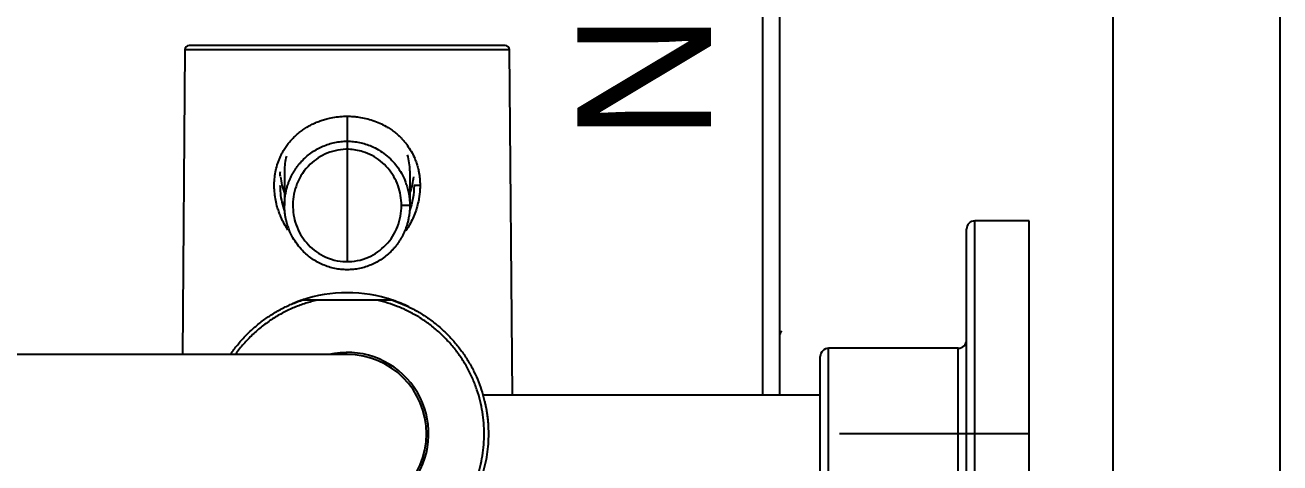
# Model space of a CAD drawing. Header units: millimetres. Extents: x -33000 to 294000, y 0 to 42408.
# Drawn here: x 264511.1 to 264661.2, y 15966.1 to 16018.6 of the extents above; entities that cross this region are included whole.
import ezdxf
from ezdxf.enums import TextEntityAlignment as Align

# ---------------------------------------------------------------- set-up
doc = ezdxf.new("R2010")
doc.units = ezdxf.units.MM
doc.header["$LTSCALE"] = 50
doc.layers.add('arch', color=8, linetype='Continuous')
doc.styles.add('FORTELINE', font='malgun.ttf')

# ---------------------------------------------------------------- blocks, each defined once
blk = doc.blocks.new('A$C6CF502EC')
for p, q in [((-101.02, 46), (-101.33, 9.5)), ((-62.2, 46), (-101.02, 46)), ((-62.7, 46.5), (-100.52, 46.5)), ((-61.84, 4.65), (-62.2, 46)), ((-81.61, 37.92), (-81.61, 20.54)), ((-89.11, 31.5), (-89.11, 27.35)), ((-7.5, -24.5), (-7.5, 24.5)), ((-6.5, -25.5), (-6.5, 25.5)), ((0, 25.5), (-6.5, 25.5)), ((0, -25.5), (0, 25.5)), ((-81.61, 9.5), (-140.56, 9.5)), ((-25, -9.25), (-25, 9.25)), ((-24, -10.25), (-24, 10.25)), ((-8.5, 10.25), (-24, 10.25)), ((-8.5, -10.25), (-8.5, 10.25)), ((-25, 4.65), (-65.36, 4.65)), ((0, 0), (-22.71, 0))]:
    blk.add_line(p, q)
for centre, radius, start, end in [((-100.52, 46), 0.5, 90, 179.5), ((-62.7, 46), 0.5, 0.5, 90), ((-6.5, 24.5), 1, 90, 180), ((-81.61, 0), 16.9, 71.2171, 108.7829), ((-81.61, 0), 16.9, 108.7819, 112.815), ((-81.61, 0), 16.9, 64.1531, 71.2181), ((-8.5, 11.25), 1, 270, 0), ((-81.61, 0), 9.75, 270, 102.9994), ((-81.61, 0), 9.5, 270, 90), ((-24, 9.25), 1, 90, 180)]:
    blk.add_arc(centre, radius, start, end)
for centre, major_axis, ratio, start_param, end_param in [((-81.61, 31.5), (7.5, 0), 0.965926, 2.894781, 3.141593), ((-81.61, 31.5), (7.5, 0), 0.965926, 0, 0.265955), ((-89.21, 31.1), (0, 0.5), 0.939693, 1.027301, 2.114292), ((-81.61, 31.5), (8, 0), 0.965926, 3.23427, 3.496985), ((-81.61, 31.5), (8, 0), 0.965926, 5.953809, 6.190312)]:
    blk.add_ellipse(centre, major_axis=major_axis, ratio=ratio, start_param=start_param, end_param=end_param)
for points, degree in [([(-31.86, 4.65), (-31.86, 248)], 1), ([(-29.86, 248), (-29.86, 4.65)], 1), ([(-74.11, 31.5), (-74.11, 27.35)], 1), ([(-73.61, 29.75), (-73.61, 28.7), (-73.8, 27.66), (-74.14, 26.69)], 3), ([(-74.11, 27.35), (-75.11, 27.35)], 1), ([(-78.01, 16), (-85.21, 16)], 1)]:
    blk.add_open_spline(points, degree=degree)
for points, knots in [([(-88.69, 24.4), (-88.81, 24.58), (-89.07, 25.01), (-89.39, 25.63), (-89.65, 26.24), (-89.85, 26.77), (-90.04, 27.41), (-90.2, 28.15), (-90.32, 29.01), (-90.35, 29.87), (-90.29, 30.73), (-90.15, 31.58), (-89.96, 32.27), (-89.77, 32.81), (-89.6, 33.2), (-89.42, 33.58), (-89.19, 33.99), (-88.91, 34.43), (-88.57, 34.88), (-88.19, 35.31), (-87.79, 35.71), (-87.36, 36.08), (-86.9, 36.42), (-86.42, 36.73), (-85.92, 37.01), (-85.4, 37.26), (-84.86, 37.48), (-84.31, 37.66), (-83.65, 37.83), (-82.87, 37.96), (-82.09, 38.03), (-81.4, 38.04), (-80.81, 38.01), (-80.13, 37.93), (-79.36, 37.78), (-78.52, 37.54), (-77.71, 37.22), (-77.02, 36.87), (-76.45, 36.52), (-75.99, 36.18), (-75.59, 35.85), (-75.24, 35.53), (-74.95, 35.22), (-74.67, 34.9), (-74.33, 34.45), (-73.94, 33.86), (-73.6, 33.18), (-73.36, 32.57), (-73.18, 32.02), (-73.06, 31.51), (-72.98, 31.04), (-72.93, 30.61), (-72.89, 30.18), (-72.89, 29.9), (-72.89, 29.75)], [0, 0, 0, 0, 0.020387, 0.046666, 0.06436, 0.081851, 0.0992, 0.125623, 0.151552, 0.177893, 0.203869, 0.230112, 0.256253, 0.269362, 0.282471, 0.295623, 0.308858, 0.326343, 0.343931, 0.361711, 0.379277, 0.39696, 0.414838, 0.432583, 0.450354, 0.468221, 0.486022, 0.503858, 0.521797, 0.548649, 0.575473, 0.593354, 0.611234, 0.62918, 0.656054, 0.682811, 0.709601, 0.736278, 0.754141, 0.771865, 0.789526, 0.802882, 0.816142, 0.829339, 0.84251, 0.869035, 0.895182, 0.912687, 0.930144, 0.947653, 0.960666, 0.973702, 0.986799, 1, 1, 1, 1]), ([(-89.11, 27.35), (-89.11, 27.35), (-89.11, 27.45), (-89.11, 27.67), (-89.09, 27.97), (-89.06, 28.27), (-89.02, 28.55), (-88.97, 28.81), (-88.92, 29.06), (-88.87, 29.3), (-88.81, 29.51), (-88.75, 29.72), (-88.68, 29.91), (-88.62, 30.08), (-88.53, 30.32), (-88.4, 30.62), (-88.23, 30.98), (-88.04, 31.31), (-87.84, 31.63), (-87.63, 31.94), (-87.42, 32.22), (-87.19, 32.49), (-86.86, 32.85), (-86.41, 33.28), (-85.81, 33.74), (-85.18, 34.13), (-84.52, 34.45), (-83.82, 34.71), (-83.09, 34.9), (-82.35, 35.02), (-81.61, 35.05), (-80.87, 35.02), (-80.13, 34.9), (-79.4, 34.71), (-78.63, 34.43), (-77.82, 34.01), (-77, 33.44), (-76.27, 32.78), (-75.63, 32.03), (-75.09, 31.2), (-74.76, 30.5), (-74.57, 29.99), (-74.47, 29.71), (-74.38, 29.4), (-74.29, 29.06), (-74.22, 28.68), (-74.16, 28.26), (-74.12, 27.82), (-74.11, 27.51), (-74.11, 27.35)], [0, 0, 0, 0, 0.000036, 0.013569, 0.026528, 0.038914, 0.050727, 0.061967, 0.072634, 0.082728, 0.092248, 0.101195, 0.10957, 0.117371, 0.124599, 0.141598, 0.158197, 0.174398, 0.190201, 0.205606, 0.220614, 0.235226, 0.249442, 0.281862, 0.313521, 0.344431, 0.374601, 0.406302, 0.437769, 0.469018, 0.500066, 0.53105, 0.562279, 0.593768, 0.625533, 0.665843, 0.707551, 0.750683, 0.789355, 0.830938, 0.87544, 0.886483, 0.898819, 0.912448, 0.927372, 0.943588, 0.961099, 0.979903, 1, 1, 1, 1]), ([(-75.11, 27.35), (-75.11, 26.48), (-75.27, 25.61), (-75.91, 23.99), (-76.38, 23.25), (-77.57, 22), (-78.28, 21.5), (-79.9, 20.78), (-80.84, 20.6), (-82.7, 20.64), (-83.64, 20.88), (-85.23, 21.69), (-85.9, 22.22), (-87.01, 23.5), (-87.44, 24.24), (-87.99, 25.81), (-88.12, 26.63), (-88.1, 28.3), (-87.93, 29.14), (-87.26, 30.81), (-86.72, 31.62), (-85.44, 32.84), (-84.75, 33.3), (-83.19, 33.94), (-82.31, 34.1), (-80.86, 34.06), (-80.28, 33.96), (-79.35, 33.67), (-78.97, 33.51), (-77.91, 32.94), (-77.27, 32.42), (-76.22, 31.19), (-75.8, 30.48), (-75.25, 28.96), (-75.11, 28.15), (-75.11, 27.35)], [0, 0, 0, 0, 0.062689, 0.062689, 0.125322, 0.125322, 0.186753, 0.186753, 0.25368, 0.25368, 0.32165, 0.32165, 0.38251, 0.38251, 0.44342, 0.44342, 0.502419, 0.502419, 0.563692, 0.563692, 0.632332, 0.632332, 0.691175, 0.691175, 0.754148, 0.754148, 0.795876, 0.795876, 0.825021, 0.825021, 0.88336, 0.88336, 0.941654, 0.941654, 1, 1, 1, 1]), ([(-89.06, 26.65), (-89.32, 27.35), (-89.49, 28.09), (-89.59, 29.14), (-89.61, 29.44), (-89.61, 29.74)], [0, 0, 0, 0, 0.715973, 0.715973, 1, 1, 1, 1]), ([(-72.89, 29.75), (-72.89, 29.56), (-72.9, 29.18), (-72.95, 28.61), (-73.06, 27.95), (-73.23, 27.2), (-73.5, 26.39), (-73.84, 25.61), (-74.2, 24.91), (-74.47, 24.49), (-74.59, 24.31)], [0, 0, 0, 0, 0.097067, 0.195157, 0.294735, 0.441316, 0.590216, 0.737654, 0.886534, 1, 1, 1, 1]), ([(-74.11, 27.35), (-74.11, 27.24), (-74.11, 27.03), (-74.13, 26.72), (-74.16, 26.43), (-74.2, 26.15), (-74.25, 25.88), (-74.3, 25.63), (-74.35, 25.4), (-74.41, 25.18), (-74.47, 24.97), (-74.54, 24.78), (-74.6, 24.61), (-74.69, 24.37), (-74.82, 24.07), (-74.99, 23.72), (-75.18, 23.38), (-75.38, 23.06), (-75.59, 22.75), (-75.8, 22.47), (-76.03, 22.2), (-76.36, 21.84), (-76.81, 21.42), (-77.41, 20.95), (-78.04, 20.57), (-78.7, 20.24), (-79.4, 19.98), (-80.13, 19.79), (-80.87, 19.68), (-81.36, 19.65), (-81.86, 19.65), (-82.35, 19.68), (-83.09, 19.79), (-83.82, 19.98), (-84.51, 20.24), (-85.18, 20.56), (-85.81, 20.95), (-86.41, 21.41), (-87, 21.98), (-87.59, 22.66), (-88.13, 23.5), (-88.46, 24.2), (-88.65, 24.7), (-88.75, 24.98), (-88.84, 25.29), (-88.93, 25.64), (-89, 26.02), (-89.06, 26.43), (-89.1, 26.88), (-89.11, 27.19), (-89.11, 27.35)], [0, 0, 0, 0, 0.013537, 0.0265, 0.03889, 0.050706, 0.061948, 0.072617, 0.082712, 0.092233, 0.101181, 0.109555, 0.117356, 0.124582, 0.141602, 0.158217, 0.174426, 0.190232, 0.205633, 0.220632, 0.235228, 0.249422, 0.281889, 0.313568, 0.34447, 0.374604, 0.406318, 0.437787, 0.469026, 0.500051, 0.500073, 0.531007, 0.562215, 0.593715, 0.625521, 0.655591, 0.686469, 0.718169, 0.7507, 0.789366, 0.83095, 0.875461, 0.8865, 0.898834, 0.912464, 0.927388, 0.943607, 0.961122, 0.979932, 1, 1, 1, 1]), ([(-86.5, 16.18), (-86.73, 16.11), (-87.1, 15.99), (-87.46, 15.86), (-87.6, 15.8)], [0, 0, 0, 0, 0.619466, 1, 1, 1, 1]), ([(-85.21, 16), (-85.38, 16), (-85.54, 16), (-85.79, 16), (-85.88, 16), (-86.04, 16), (-86.12, 16), (-86.29, 16), (-86.37, 16), (-86.49, 16), (-86.53, 16), (-86.62, 16), (-86.65, 16), (-86.71, 16), (-86.73, 16), (-86.77, 16), (-86.79, 16), (-86.83, 16), (-86.85, 16), (-86.88, 16), (-86.9, 16), (-86.93, 16), (-86.93, 16), (-86.95, 16), (-86.96, 16), (-86.98, 16), (-87, 16), (-87.02, 16), (-87.03, 16), (-87.04, 16), (-87.05, 16), (-87.05, 16), (-87.05, 16), (-87.05, 16)], [0, 0, 0, 0, 0.25, 0.25, 0.375, 0.375, 0.5, 0.5, 0.625, 0.625, 0.6875, 0.6875, 0.75, 0.75, 0.78125, 0.78125, 0.8125, 0.8125, 0.84375, 0.84375, 0.875, 0.875, 0.890625, 0.890625, 0.90625, 0.90625, 0.9375, 0.9375, 0.96875, 0.96875, 0.984375, 0.984375, 1, 1, 1, 1]), ([(-76.17, 16), (-76.17, 16), (-76.17, 16), (-76.17, 16), (-76.18, 16), (-76.19, 16), (-76.2, 16), (-76.22, 16), (-76.22, 16), (-76.24, 16), (-76.25, 16), (-76.27, 16), (-76.29, 16), (-76.31, 16), (-76.32, 16), (-76.34, 16), (-76.35, 16), (-76.38, 16), (-76.39, 16), (-76.45, 16), (-76.49, 16), (-76.57, 16), (-76.61, 16), (-76.69, 16), (-76.73, 16), (-76.85, 16), (-76.93, 16), (-77.1, 16), (-77.18, 16), (-77.34, 16), (-77.43, 16), (-77.68, 16), (-77.84, 16), (-78.01, 16)], [0, 0, 0, 0, 0.015074, 0.015074, 0.030708, 0.030708, 0.061975, 0.061975, 0.077609, 0.077609, 0.093243, 0.093243, 0.12451, 0.12451, 0.140144, 0.140144, 0.155778, 0.155778, 0.187045, 0.187045, 0.24958, 0.24958, 0.312115, 0.312115, 0.37465, 0.37465, 0.49972, 0.49972, 0.62479, 0.62479, 0.74986, 0.74986, 1, 1, 1, 1]), ([(-75.62, 15.8), (-75.73, 15.84), (-76.1, 15.98), (-76.48, 16.1), (-76.75, 16.19)], [0, 0, 0, 0, 0.28553, 1, 1, 1, 1]), ([(-29.84, 11.91), (-29.81, 11.93), (-29.77, 11.99), (-29.73, 12.08), (-29.7, 12.17), (-29.7, 12.24), (-29.7, 12.27)], [0, 0, 0, 0, 0.262965, 0.520422, 0.767371, 1, 1, 1, 1]), ([(-29.7, 12.26), (-29.69, 12.26), (-29.69, 12.26), (-29.68, 12.26), (-29.67, 12.26), (-29.67, 12.26), (-29.66, 12.26), (-29.66, 12.26), (-29.65, 12.26), (-29.65, 12.26), (-29.64, 12.26), (-29.64, 12.26), (-29.64, 12.26), (-29.64, 12.26), (-29.64, 12.26), (-29.64, 12.26), (-29.64, 12.26)], [0, 0, 0, 0, 0.062973, 0.131985, 0.201508, 0.271542, 0.342087, 0.413144, 0.484712, 0.556791, 0.629381, 0.702482, 0.776095, 0.850219, 0.924854, 1, 1, 1, 1]), ([(-65.47, 5), (-65.47, 5), (-65.46, 4.99), (-65.45, 4.94), (-65.43, 4.88), (-65.41, 4.83), (-65.4, 4.77), (-65.38, 4.72), (-65.37, 4.68), (-65.36, 4.66)], [0, 0, 0, 0, 0.209754, 0.465442, 0.594208, 0.723093, 0.821921, 0.927785, 1, 1, 1, 1]), ([(-65.17, 3.91), (-65.17, 3.91), (-65.16, 3.87), (-65.15, 3.82), (-65.13, 3.73), (-65.1, 3.62), (-65.07, 3.48), (-65.04, 3.31), (-65.01, 3.15), (-64.98, 3.02), (-64.96, 2.91), (-64.95, 2.84), (-64.94, 2.79), (-64.93, 2.72), (-64.92, 2.65), (-64.91, 2.57), (-64.89, 2.47), (-64.86, 2.26), (-64.83, 2.01), (-64.79, 1.71), (-64.77, 1.49), (-64.76, 1.26), (-64.74, 1.05), (-64.73, 0.88), (-64.73, 0.77), (-64.73, 0.73)], [0, 0, 0, 0, 0.007371, 0.040522, 0.0738, 0.107205, 0.17685, 0.238202, 0.291641, 0.337516, 0.376147, 0.393051, 0.40781, 0.431174, 0.453884, 0.475942, 0.5086, 0.540955, 0.669473, 0.732738, 0.795746, 0.857475, 0.918516, 0.96685, 1, 1, 1, 1])]:
    blk.add_open_spline(points, degree=3, knots=knots)
for points, weights in [([(-72.89, 29.75), (-73.61, 29.75), (-73.61, 29.75)], [1, 0.526205918563, 1]), ([(-95.57, 9.52), (-92.39, 14.18), (-87.05, 16)], [0.89172290703, 0.880543169423, 0.966364835815]), ([(-85.21, 16), (-91.31, 14.63), (-94.95, 9.55)], [1, 0.882080025819, 0.891071426285])]:
    blk.add_rational_spline(points, weights, degree=2)
for points, weights in [([(-78.01, -16), (-65.21, -13.12), (-65.21, 0), (-65.21, 13.12), (-78.01, 16)], [1, 0.780868809443, 1, 0.780868809443, 1]), ([(-76.17, 16), (-64.71, 12.1), (-64.71, 0), (-64.71, -12.1), (-76.17, -16)], [0.966364835815, 0.799223863212, 1, 0.799223863212, 0.966364835815])]:
    blk.add_rational_spline(points, weights, degree=2, knots=[0, 0, 0, 0.5, 0.5, 1, 1, 1])
at = {"style": 'FORTELINE'}
blk.add_text('세비앙 / 38℃-500RN', height=16, rotation=270, dxfattribs=at).set_placement((-46.08, 132.15), align=Align.MIDDLE_CENTER)

msp = doc.modelspace()

# ---------------------------------------------------------------- linework, layer by layer
at = {"layer": 'arch', "ltscale": 25}
for p, q in [((264661.21, 16474.6), (264661.21, 14014.6)), ((264641.21, 16454.6), (264641.21, 14034.6))]:
    msp.add_line(p, q, dxfattribs=at)

# ---------------------------------------------------------------- block references
msp.add_blockref('A$C6CF502EC', (264631.21, 15969.6), dxfattribs=at)

doc.saveas('drawing.dxf')
